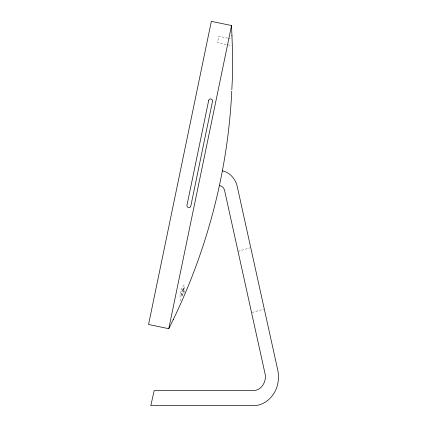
<?xml version="1.0" encoding="UTF-8"?>
<svg xmlns="http://www.w3.org/2000/svg" width="427" height="427" viewBox="0 0 427 427"><rect width="100%" height="100%" fill="white"/><g stroke="black" fill="none" stroke-linecap="round" stroke-linejoin="round"><path stroke-width="0.32" stroke-dasharray="2.13 1.6" d="M183.279 289.586L183.263 289.666A3.315 0.657 -78.3 0 1 183.343 291.235A3.224 0.635 -78.3 0 1 182.676 294.443A3.304 0.651 -78.3 0 1 181.982 295.842L181.438 295.404L181.47 293.376L182.937 288.94L181.459 292.506L181.171 295.287L181.614 296.557L182.724 294.785A3.864 0.763 -78.3 0 0 183.519 290.936L183.423 289.042L183.258 289.655M238.031 251.327L250.099 247.804M180.995 300.619L180.407 300.298C179.345 295.345 180.546 289.549 183.487 285.423L184.037 285.263L184.411 285.615L184.608 289.399A7.734 1.527 -78.3 0 1 183.797 294.294M252.208 312.489L263.64 309.153M227.644 38.11L218.784 36.274L217.455 42.689L231.685 45.636M228.274 38.238L230.804 38.766M183.322 287.921L182.948 290.525L183.322 287.921"/><path stroke-width="0.64" d="M231.754 91.191C227.847 173.634 205.937 255.047 168.766 328.689L148.559 324.504L211.338 21.35L231.546 25.535L232.56 51.619L232.421 77.719L231.824 89.707M168.766 328.689L231.546 25.535M173.143 319.561L173.293 319.252M219.366 185.638C222.157 185.718 224.25 188.254 224.682 190.869L264.889 372.995C267.131 380.804 261.767 390.812 252.997 390.582L154.174 390.582L150.811 405.65L253.494 405.65C266.032 405.666 276.023 394.649 277.95 382.8A34.544 33.717 0 0 0 277.71 369.841L237.295 186.743C235.715 179.26 230.02 172.327 222.291 170.843M231.936 35.654L231.952 35.996M208.664 100.494L186.983 205.2A1.964 1.964 0 0 0 188.504 207.522A1.964 1.964 0 0 0 190.832 205.995L212.513 101.29A1.964 1.964 0 0 0 210.986 98.968A1.964 1.964 0 0 0 208.664 100.494"/></g></svg>
